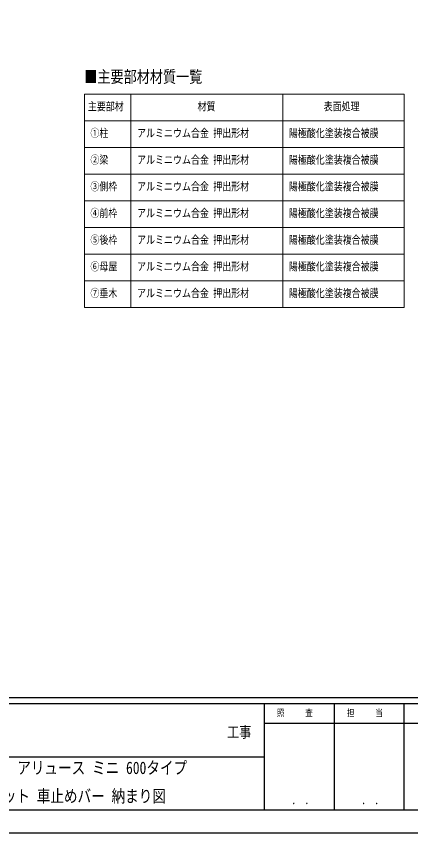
# Model space of a CAD drawing. Units: millimetres, scale not verified. Extents: x -10512 to 10512, y -7425 to 7425.
# Drawn here: x 1196 to 4442, y -7425 to -693 of the extents above; entities that cross this region are included whole.
import ezdxf
from ezdxf.enums import TextEntityAlignment as Align

# ---------------------------------------------------------------- set-up
doc = ezdxf.new("R2010")
doc.units = ezdxf.units.MM
doc.header["$LTSCALE"] = 30
doc.layers.add('0-1_TABLE1', color=7, linetype='Continuous', lineweight=18)
doc.layers.add('0-2_USER1', color=3, linetype='Continuous')
doc.layers.add('0-7_YKK_ZWAK', color=7, linetype='Continuous')
doc.styles.add('ＭＳ ゴシック', font='')
doc.styles.get('ＭＳ ゴシック').set_extended_font_data('MS Gothic')

msp = doc.modelspace()

# ---------------------------------------------------------------- linework, layer by layer
at = {"layer": '0-1_TABLE1'}
for p, q in [((1755.76, -1334.43), (4389.67, -1334.43)), ((1755.76, -1334.43), (1755.76, -3094.43)), ((2139.85, -1334.43), (2139.85, -3094.43)), ((3389.67, -1334.43), (3389.67, -3094.43)), ((4389.67, -1334.43), (4389.67, -3094.43)), ((1755.76, -1554.43), (4389.67, -1554.43)), ((1755.76, -1774.43), (4389.67, -1774.43)), ((1755.76, -1994.43), (4389.67, -1994.43)), ((1755.76, -2214.43), (4389.67, -2214.43)), ((1755.76, -2434.43), (4389.67, -2434.43)), ((1755.76, -2654.43), (4389.67, -2654.43)), ((1755.76, -2874.43), (4389.67, -2874.43)), ((1755.76, -3094.43), (4389.67, -3094.43))]:
    msp.add_line(p, q, dxfattribs=at)
at = {"layer": '0-7_YKK_ZWAK'}
for p, q in [((9737.55, -6312.5), (-9762.45, -6312.5)), ((3237.55, -6362.5), (-12.45, -6362.5)), ((3812.55, -6362.5), (3812.55, -7237.5)), ((4387.55, -6362.5), (4387.55, -7237.5)), ((4962.55, -6525), (3237.55, -6525)), ((-12.45, -6800), (3237.55, -6800)), ((-12.45, -7237.5), (3237.55, -7237.5)), ((3237.55, -7237.5), (4962.55, -7237.5))]:
    msp.add_line(p, q, dxfattribs=at)
msp.add_lwpolyline([(-10512.5, -7425), (10512.5, -7425), (10512.5, 7425), (-10512.5, 7425)], close=True, dxfattribs=at)
msp.add_lwpolyline([(4962.55, -6362.5), (3237.55, -6362.5), (3237.55, -7237.5)], dxfattribs=at)

# ---------------------------------------------------------------- texts
at = {"layer": '0-1_TABLE1', "style": 'ＭＳ ゴシック', "width": 0.8}
for s, p in [('主要部材', (1784.6, -1489.43)), ('材質', (2687.96, -1489.43)), ('表面処理', (3726.47, -1489.43)), ('①柱', (1805.76, -1709.43)), ('アルミニウム合金 押出形材', (2189.85, -1709.43)), ('陽極酸化塗装複合被膜', (3439.67, -1709.43)), ('②梁', (1805.76, -1929.43)), ('アルミニウム合金 押出形材', (2189.85, -1929.43)), ('陽極酸化塗装複合被膜', (3439.67, -1929.43)), ('③側枠', (1805.76, -2149.43)), ('アルミニウム合金 押出形材', (2189.85, -2149.43)), ('陽極酸化塗装複合被膜', (3439.67, -2149.43)), ('④前枠', (1805.76, -2369.43)), ('アルミニウム合金 押出形材', (2189.85, -2369.43)), ('陽極酸化塗装複合被膜', (3439.67, -2369.43)), ('⑤後枠', (1805.76, -2589.43)), ('アルミニウム合金 押出形材', (2189.85, -2589.43)), ('陽極酸化塗装複合被膜', (3439.67, -2589.43)), ('⑥母屋', (1805.76, -2809.43)), ('アルミニウム合金 押出形材', (2189.85, -2809.43)), ('陽極酸化塗装複合被膜', (3439.67, -2809.43)), ('⑦垂木', (1805.76, -3029.43)), ('アルミニウム合金 押出形材', (2189.85, -3029.43)), ('陽極酸化塗装複合被膜', (3439.67, -3029.43))]:
    msp.add_text(s, height=65.98, dxfattribs=at).set_placement(p, align=Align.BOTTOM_LEFT)
at = {"layer": '0-2_USER1', "style": 'ＭＳ ゴシック', "width": 0.8}
for s, height, p in [('■主要部材材質一覧', 98.97, (1755.34, -1270.22)), ('サイクルポート アリュース ミニ 600タイプ', 102.6, (363.8, -6972.08)), ('単体セット 車止めバー 納まり図', 102.6, (748.34, -7205.42))]:
    msp.add_text(s, height=height, dxfattribs=at).set_placement(p, align=Align.BOTTOM_LEFT)
at = {"layer": '0-7_YKK_ZWAK', "style": 'ＭＳ ゴシック', "width": 0.8}
for s, height, p in [('照     査', 54.99, (3341.05, -6481.25)), ('担     当', 54.99, (3918.05, -6481.25)), ('工事', 91.64, (2930.83, -6668.66)), ('． ．', 64.79, (3462.5, -7210.88)), ('． ．', 64.79, (4037.5, -7210.88))]:
    msp.add_text(s, height=height, dxfattribs=at).set_placement(p, align=Align.BOTTOM_LEFT)

doc.saveas('drawing.dxf')
